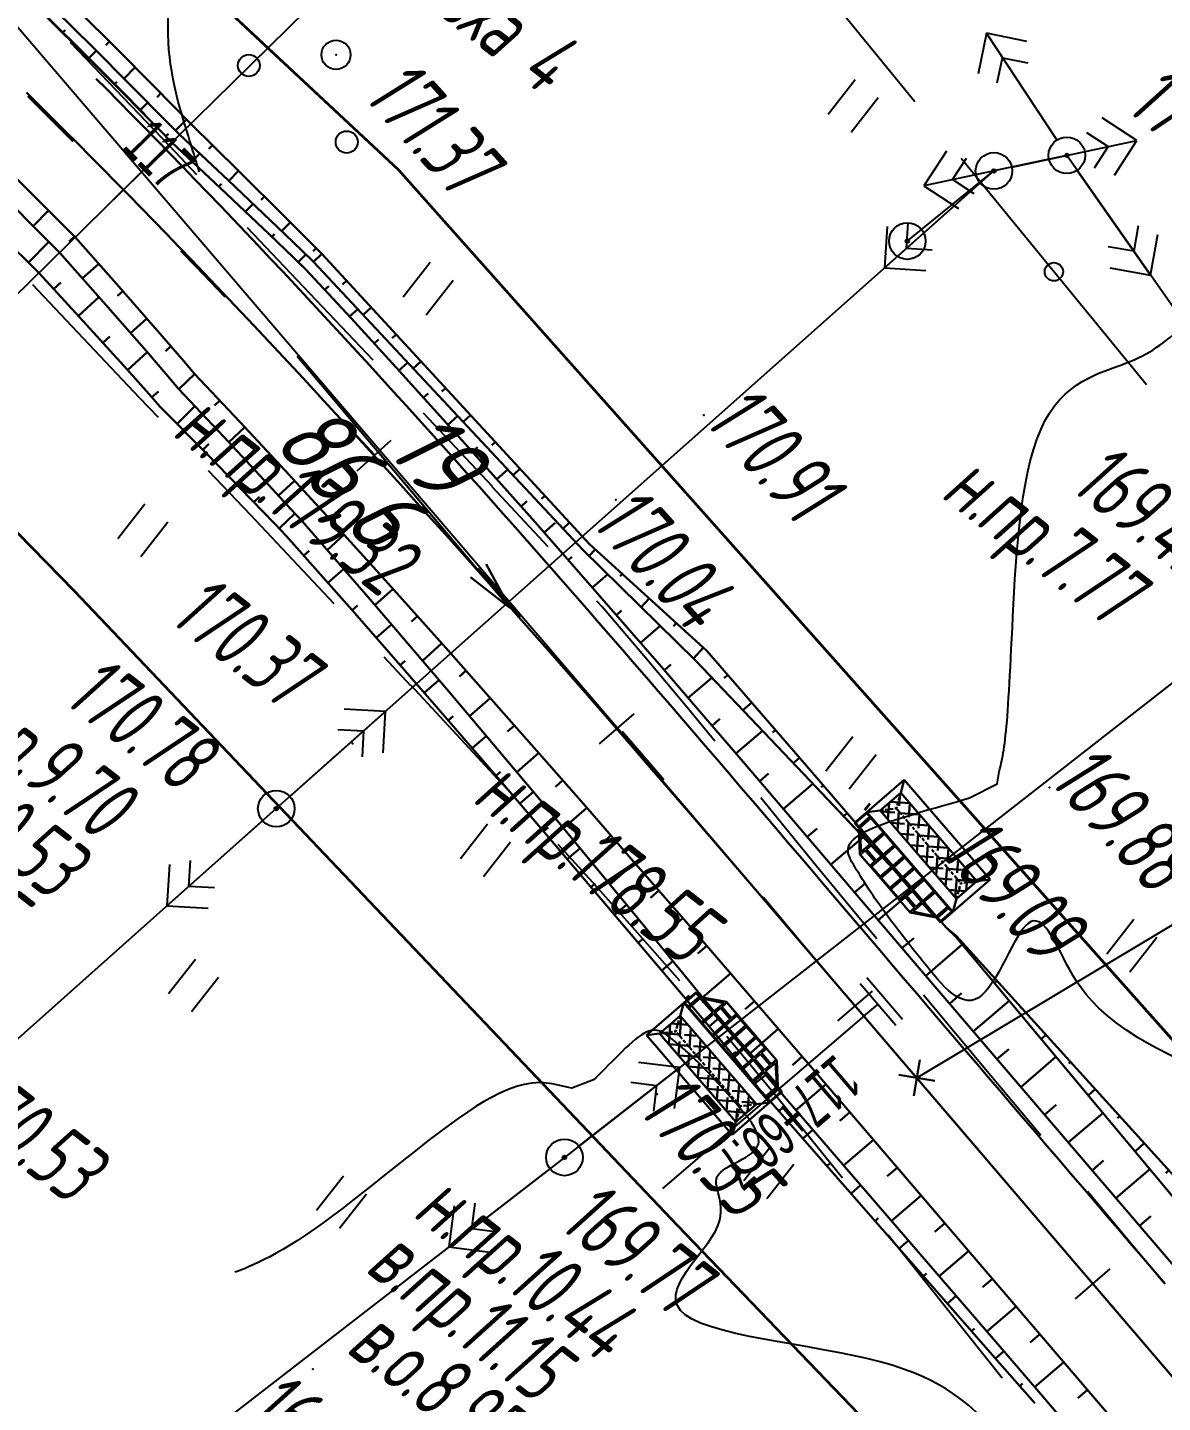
# Model space of a CAD drawing. Header units: millimetres. Extents: x -1799 to 6962, y -1020 to 4121.
# Drawn here: x 6306.6 to 6368.7, y 96.3 to 171.5 of the extents above; entities that cross this region are included whole.
import ezdxf
from ezdxf import colors
from ezdxf.entities.mleader import LeaderData, LeaderLine
from ezdxf.math import Vec2, Vec3

# ---------------------------------------------------------------- set-up
doc = ezdxf.new("R2010")
doc.units = ezdxf.units.MM
for name, pattern in [('ACAD_ISO02W100', [15, 12, -3]), ('CONTI', [0]), ('STROT', [1.7, 0.5, -1.2])]:
    doc.linetypes.add(name, pattern=pattern)
for name, color, linetype, lineweight in [('10', 1, 'Continuous', 35), ('КОПИЯ_ОСЬ_13_ОТКОСЫ', 7, 'Continuous', 30), ('ОСЬ_ВЕРХ_ПОКРЫТИЯ_ГРАНИЦЫ_ПОЛОС', 7, 'Continuous', 30), ('ОСЬ_ВЕРХ_ПОКРЫТИЯ_ОСЬ', 1, 'Continuous', 30), ('Ось_примыкания', 1, 'Continuous', 35), ('Отметки', 5, 'Continuous', 30), ('Трубы мет.', 7, 'ACAD_ISO02W100', 30), ('Уклоны ПЧ', 5, 'Continuous', 30)]:
    doc.layers.add(name, color=color, linetype=linetype, lineweight=lineweight)
for name, color, linetype in [('GOR_BDEFAULT', 212, 'CONTI'), ('NAD_MDEFAULT', 7, 'CONTI'), ('PI_OTDEFAULT', 172, 'CONTI'), ('PI_TTDEFAULT', 5, 'CONTI'), ('SIT_LDEFAULT', 7, 'CONTI'), ('USLZNDEFAULT', 7, 'CONTI'), ('ZAPSKDEFAULT', 7, 'CONTI'), ('КОПИЯ_ОСЬ_ТАНГЕНСЫ', 1, 'Continuous'), ('ОСЬ_ВЕРХ_ПОКРЫТИЯ_ПИКЕТЫ', 1, 'Continuous'), ('ОСЬ_ВЕРХ_ПОКРЫТИЯ_РАЗБИВКА_КРИВ', 1, 'Continuous'), ('ОСЬ_ВЕРХ_ПОКРЫТИЯ_ТАНГЕНСЫ', 1, 'Continuous'), ('разметка', 7, 'Continuous')]:
    doc.layers.add(name, color=color, linetype=linetype)
doc.styles.add('eskd', font='spds.shx', dxfattribs={"width": 1.2, "oblique": 15})
doc.styles.get("Standard").update_dxf_attribs({"font": 'arial.ttf'})
doc.styles.add('ГОСТ', font='', dxfattribs={"oblique": 15, "height": 4})
doc.styles.get('ГОСТ').set_extended_font_data('GOST type A')

# ---------------------------------------------------------------- blocks, each defined once
blk = doc.blocks.new('BL_2011')
at = {"color": 0}
for p, q in [((0, 0), (0, 2.4)), ((1.6, 0), (1.6, 2.4))]:
    blk.add_line(p, q, dxfattribs=at)
blk = doc.blocks.new('BL_26')
at = {"color": 0}
for radius in [1, 0.1]:
    blk.add_circle((0, 0), radius, dxfattribs=at)
blk = doc.blocks.new('BL_172')
at = {"color": 0}
for centre, radius in [((0, 3.4), 0.6), ((0, 0), 0.8), ((-3.4, -3.4), 0.6), ((3.4, -3.4), 0.6)]:
    blk.add_circle(centre, radius, dxfattribs=at)
blk = doc.blocks.new('*U41')
at = {"color": 0}
for points in [[(-6.6, 12.26), (9.54, 28.4)], [(-6.6, 21.22), (0.58, 28.4)], [(9.9, 10.93), (-6.6, 27.43)], [(9.9, 19.9), (1.4, 28.4)], [(-6.6, 3.29), (9.9, 19.79)], [(9.9, 1.97), (-6.6, 18.47)], [(-6.6, -5.68), (9.9, 10.82)], [(9.9, -7), (-6.6, 9.5)], [(-6.6, -14.64), (9.9, 1.86)], [(9.9, -15.96), (-6.6, 0.54)], [(-6.6, -23.61), (9.9, -7.11)], [(9.9, -24.93), (-6.6, -8.43)], [(-6.6, -32.57), (9.9, -16.07)], [(9.9, -33.9), (-6.6, -17.4)], [(-6.6, -41.54), (9.9, -25.04)], [(9.64, -42.6), (-6.6, -26.36)], [(0.67, -42.6), (-6.6, -35.33)], [(1.31, -42.6), (9.9, -34.01)]]:
    blk.add_lwpolyline(points, dxfattribs=at)
blk = doc.blocks.new('Наброска')
at = {"lineweight": 30}
for p, q in [((1.5, 3), (2.006, 2.662)), ((2.006, 2.662), (2.131, 2.579)), ((2.193, 2.538), (2.318, 2.454)), ((3.057, 2.538), (2.932, 2.454)), ((3.244, 2.662), (3.119, 2.579)), ((3.75, 3), (3.244, 2.662)), ((2.381, 2.413), (2.505, 2.33)), ((2.568, 2.288), (2.625, 2.25)), ((2.682, 2.288), (2.625, 2.25)), ((2.625, 2.25), (2.625, 2.1)), ((2.625, 2.025), (2.625, 1.875)), ((2.869, 2.413), (2.745, 2.33)), ((2.625, 1.8), (2.625, 1.65)), ((2.625, 1.575), (2.625, 1.425)), ((2.625, 1.35), (2.625, 1.2)), ((2.625, 1.125), (2.625, 0.975)), ((2.625, 0.9), (2.625, 0.75)), ((2.625, 0.675), (2.625, 0.525)), ((2.625, 0.45), (2.625, 0.3)), ((2.625, 0.225), (2.625, 0.075)), ((2.625, -0.225), (2.625, -0.375)), ((2.625, -0.45), (2.625, -0.6)), ((2.625, -0.675), (2.625, -0.825)), ((2.625, -0.9), (2.625, -1.05)), ((2.625, -1.125), (2.625, -1.275)), ((2.625, -1.35), (2.625, -1.5)), ((2.625, -1.575), (2.625, -1.725)), ((2.625, -1.8), (2.625, -1.95)), ((2.193, -2.538), (2.318, -2.454)), ((2.381, -2.413), (2.505, -2.33)), ((2.568, -2.288), (2.625, -2.25)), ((2.625, -2.025), (2.625, -2.175)), ((2.682, -2.288), (2.625, -2.25)), ((2.869, -2.413), (2.745, -2.33)), ((3.057, -2.538), (2.932, -2.454)), ((1.5, -3), (2.006, -2.662)), ((2.006, -2.662), (2.131, -2.579)), ((3.244, -2.662), (3.119, -2.579)), ((3.75, -3), (3.244, -2.662))]:
    blk.add_line(p, q, dxfattribs=at)
for points in [[(0, 1.762), (0.75, 2.7), (0.75, 3), (1.5, 3), (1.5, -3), (0.75, -3), (0.75, -2.7), (0, -1.762)], [(0.12, 1.8), (0.712, 1.8), (0.712, 2.578)], [(0.788, 2.747), (1.462, 2.747), (1.462, 2.963), (0.788, 2.963)], [(0.788, 2.578), (0.788, 1.8), (1.462, 1.8), (1.462, 2.672), (0.788, 2.672), (0.788, 2.672)], [(1.5, 3), (3.75, 3), (3.75, -3), (1.5, -3)], [(2.006, 2.662), (2.006, -2.662), (3.244, -2.662), (3.244, 2.662)], [(0, 1.725), (0.3, 1.725), (0.3, 1.05), (0, 1.05)], [(0.375, 1.725), (0.712, 1.725), (0.712, 1.05), (0.375, 1.05)], [(0.788, 1.725), (1.462, 1.725), (1.462, 1.05), (0.788, 1.05)], [(0.038, 0.975), (0.712, 0.975), (0.712, 0.375), (0.038, 0.375)], [(0.788, 0.975), (1.462, 0.975), (1.462, 0.375), (0.788, 0.375)], [(0.038, 0.3), (0.712, 0.3), (0.712, -0.3), (0.038, -0.3)], [(0.788, 0.3), (1.462, 0.3), (1.462, -0.3), (0.788, -0.3)], [(0.038, -0.375), (0.712, -0.375), (0.712, -0.975), (0.038, -0.975)], [(0.788, -0.375), (1.462, -0.375), (1.462, -0.975), (0.788, -0.975)], [(0, -1.725), (0.3, -1.725), (0.3, -1.05), (0, -1.05)], [(0.375, -1.725), (0.712, -1.725), (0.712, -1.05), (0.375, -1.05)], [(0.788, -1.725), (1.462, -1.725), (1.462, -1.05), (0.788, -1.05)], [(0.12, -1.8), (0.712, -1.8), (0.712, -2.578)], [(0.788, -2.578), (0.788, -1.8), (1.462, -1.8), (1.462, -2.672), (0.788, -2.672), (0.788, -2.672)], [(0.788, -2.747), (1.462, -2.747), (1.462, -2.963), (0.788, -2.963)]]:
    blk.add_lwpolyline(points, close=True, dxfattribs=at)
at = {"lineweight": 30, "xscale": 0.075, "yscale": 0.075, "zscale": 0.075}
blk.add_blockref('*U41', (2.501, 0.532), dxfattribs=at)
blk = doc.blocks.new('*D54')
at = {"layer": 'КОПИЯ_ОСЬ_13_ОТКОСЫ'}
for points in [[(0, 0), (0.508, -0.487), (12.882, -15.299), (14.751, -17.517), (25.96, -30.432)], [(0, 0), (0.547, -0.453), (13.523, -14.751), (15.447, -16.922), (25.96, -30.432)], [(2.758, -2.889), (2.619, -3.015)], [(4.102, -4.37), (4.056, -4.412)], [(5.446, -5.851), (5.186, -6.087)], [(6.79, -7.332), (6.703, -7.411)], [(8.134, -8.813), (7.753, -9.159)], [(9.478, -10.294), (9.351, -10.41)], [(10.822, -11.775), (10.32, -12.232)], [(12.166, -13.256), (11.999, -13.409)], [(13.51, -14.737), (12.886, -15.304)], [(14.837, -16.234), (14.627, -16.42)], [(16.11, -17.775), (15.433, -18.302)], [(17.339, -19.353), (17.113, -19.529)], [(18.567, -20.932), (18.059, -21.328)], [(19.795, -22.51), (19.626, -22.642)], [(21.024, -24.089), (20.684, -24.353)], [(22.252, -25.667), (22.139, -25.755)], [(23.48, -27.245), (23.31, -27.378)], [(24.709, -28.824), (24.652, -28.868)], [(25.937, -30.402), (25.935, -30.403)]]:
    blk.add_lwpolyline(points, dxfattribs=at)
blk = doc.blocks.new('_None')
blk = doc.blocks.new('Крест')
at = {"layer": 'Отметки'}
for points in [[(0, 1), (0, -1)], [(-1, 0), (1, 0)]]:
    blk.add_lwpolyline(points, dxfattribs=at)
blk = doc.blocks.new('Стрелка')
at = {"layer": 'Уклоны ПЧ', "ltscale": 2}
for points in [[(-0.023, -0.048), (-0.023, 17.972)], [(-0.023, -0.048), (-0.578, 2.622)], [(-0.023, -0.048), (0.532, 2.622)]]:
    blk.add_lwpolyline(points, dxfattribs=at)

msp = doc.modelspace()

# ---------------------------------------------------------------- linework, layer by layer
at = {"ltscale": 7}
msp.add_lwpolyline([(6290.727, 141.847), (6339.014, 189.254)], dxfattribs=at)
at = {"layer": '10'}
for points in [[(6793.346, -384.837), (6770.366, -319.067), (6764.766, -303.037), (6757.116, -284.907), (6740.016, -244.427), (6734.476, -237.297), (6720.356, -219.097), (6715.476, -214.907), (6691.376, -194.227), (6670.756, -176.527), (6602.516, -114.867), (6488.066, -17.697), (6445.506, 26.023), (6390.826, 91.903), (6326.936, 163.713), (6272.926, 214.103), (6270.108, 207.678), (6247.996, 222.403), (6234.426, 228.783), (6235.356, 230.303), (6147.926, 271.033)], [(6198.346, 229.813), (6243.156, 208.233), (6255.126, 195.993), (6255.126, 195.993), (6309.196, 140.673), (6342.206, 105.963), (6373.716, 73.183), (6408.056, 37.263), (6403.836, 29.493), (6423.246, 6.013), (6467.576, -39.547), (6556.806, -116.037), (6563.356, -108.237), (6618.866, -157.587), (6676.036, -208.417), (6688.216, -220.557), (6691.476, -224.457), (6687.186, -229.447), (6727.116, -269.917), (6727.116, -269.917), (6741.716, -309.707), (6748.596, -301.147), (6752.276, -311.327), (6772.898, -369.573)], [(6272.926, 214.103), (6326.936, 163.713), (6390.826, 91.903), (6445.506, 26.023), (6488.066, -17.697), (6602.516, -114.867), (6670.756, -176.527), (6691.376, -194.227), (6715.476, -214.907), (6720.356, -219.097), (6734.476, -237.297), (6740.016, -244.427), (6757.116, -284.907), (6764.766, -303.037), (6770.366, -319.067), (6793.346, -384.837), (6802.166, -388.777), (6818.266, -433.077), (6818.266, -433.077), (6854.476, -549.107), (6853.296, -551.027), (6857.046, -557.057), (6862.996, -576.497), (6882.058, -646.693)]]:
    msp.add_lwpolyline(points, dxfattribs=at)
at = {"layer": 'GOR_BDEFAULT', "color": 212, "flags": 128}
for points, elevation in [([(6316.042, 163.579), (6316.022, 163.669), (6315.992, 163.759), (6315.962, 163.869), (6315.922, 163.989), (6315.882, 164.119), (6315.842, 164.259), (6315.792, 164.409), (6315.752, 164.569), (6315.692, 164.739), (6315.642, 164.929), (6315.582, 165.129), (6315.512, 165.329), (6315.452, 165.549), (6315.382, 165.779), (6315.302, 166.029), (6315.222, 166.279), (6315.142, 166.549), (6315.062, 166.829), (6314.982, 167.119), (6314.892, 167.419), (6314.812, 167.729), (6314.732, 168.059), (6314.662, 168.399), (6314.592, 168.749), (6314.532, 169.109), (6314.472, 169.489), (6314.422, 169.879), (6314.382, 170.279), (6314.362, 170.699), (6314.342, 171.129), (6314.342, 171.569), (6314.342, 172.019), (6314.362, 172.489), (6314.402, 172.979), (6314.442, 173.479), (6314.502, 173.989), (6314.562, 174.529), (6314.642, 175.079), (6314.722, 175.649), (6314.812, 176.229), (6314.922, 176.839), (6315.032, 177.459), (6315.152, 178.109), (6315.282, 178.769), (6315.412, 179.459)], 172), ([(6369.912, 114.909), (6368.982, 115.359), (6368.152, 115.799), (6367.412, 116.229), (6366.772, 116.649), (6366.192, 117.059), (6365.702, 117.459), (6365.262, 117.849), (6364.892, 118.229), (6364.572, 118.589), (6364.292, 118.949), (6364.052, 119.289), (6363.852, 119.619), (6363.672, 119.949), (6363.502, 120.259), (6363.352, 120.559), (6363.202, 120.849), (6363.052, 121.129), (6362.912, 121.389), (6362.772, 121.629), (6362.642, 121.859), (6362.502, 122.059), (6362.372, 122.229), (6362.232, 122.379), (6362.102, 122.489), (6361.972, 122.569), (6361.832, 122.609), (6361.692, 122.619), (6361.552, 122.579), (6361.412, 122.499), (6361.272, 122.369), (6361.122, 122.199), (6360.962, 121.979), (6360.812, 121.729), (6360.652, 121.449), (6360.492, 121.139), (6360.322, 120.829), (6360.152, 120.499), (6359.972, 120.169), (6359.802, 119.849), (6359.622, 119.539), (6359.432, 119.249), (6359.252, 118.979), (6359.062, 118.749), (6358.862, 118.559), (6358.672, 118.409), (6358.472, 118.309), (6358.272, 118.269), (6358.072, 118.269), (6357.862, 118.309), (6357.652, 118.389), (6357.452, 118.499), (6357.242, 118.639), (6357.042, 118.809), (6356.832, 118.999), (6356.632, 119.209), (6356.432, 119.429), (6356.232, 119.659), (6356.032, 119.899), (6355.842, 120.139), (6355.652, 120.379), (6355.472, 120.609), (6355.292, 120.839), (6355.112, 121.059), (6354.942, 121.279), (6354.782, 121.489), (6354.612, 121.699), (6354.462, 121.899), (6354.302, 122.099), (6354.162, 122.289), (6354.012, 122.479), (6353.872, 122.659), (6353.742, 122.839), (6353.602, 123.019), (6353.482, 123.189), (6353.362, 123.359), (6353.242, 123.529), (6353.122, 123.689), (6353.012, 123.849), (6352.912, 124.009), (6352.802, 124.159), (6352.702, 124.309), (6352.612, 124.459), (6352.512, 124.609), (6352.422, 124.749), (6352.332, 124.889), (6352.242, 125.029), (6352.162, 125.169), (6352.082, 125.299), (6351.992, 125.429), (6351.912, 125.569), (6351.832, 125.699), (6351.762, 125.819), (6351.692, 125.949), (6351.632, 126.079), (6351.582, 126.209), (6351.552, 126.329), (6351.542, 126.459), (6351.552, 126.579), (6351.582, 126.709), (6351.642, 126.839), (6351.732, 126.959), (6351.852, 127.089), (6352.012, 127.219), (6352.202, 127.349), (6352.442, 127.489), (6352.722, 127.619), (6353.042, 127.759), (6353.392, 127.889), (6353.772, 128.029), (6354.172, 128.169), (6354.592, 128.299), (6355.022, 128.429), (6355.462, 128.559), (6355.892, 128.689), (6356.322, 128.809), (6356.742, 128.929), (6357.142, 129.049), (6357.522, 129.149), (6357.872, 129.259), (6358.182, 129.349), (6359.702, 130.119), (6359.812, 130.769), (6359.832, 130.849), (6359.852, 130.939), (6359.882, 131.039), (6359.902, 131.139), (6359.922, 131.249), (6359.952, 131.369), (6359.972, 131.509), (6360.002, 131.649), (6360.032, 131.809), (6360.062, 131.979), (6360.082, 132.159), (6360.112, 132.349), (6360.142, 132.559), (6360.162, 132.779), (6360.192, 133.019), (6360.212, 133.279), (6360.242, 133.549), (6360.262, 133.839), (6360.282, 134.149), (6360.302, 134.479), (6360.322, 134.839), (6360.352, 135.219), (6360.372, 135.619), (6360.392, 136.049), (6360.422, 136.509), (6360.442, 136.999), (6360.472, 137.509), (6360.502, 138.059), (6360.532, 138.649), (6360.562, 139.269), (6360.592, 139.919), (6360.632, 140.599), (6360.672, 141.309), (6360.722, 142.029), (6360.782, 142.769), (6360.852, 143.509), (6360.922, 144.249), (6361.012, 144.989), (6361.112, 145.719), (6361.232, 146.429), (6361.362, 147.109), (6361.512, 147.769), (6361.682, 148.389), (6361.872, 148.959), (6362.082, 149.489), (6362.312, 149.969), (6362.562, 150.399), (6362.832, 150.789), (6363.112, 151.129), (6363.412, 151.429), (6363.722, 151.689), (6364.032, 151.919), (6364.352, 152.129), (6364.662, 152.299), (6364.982, 152.459), (6365.302, 152.599), (6365.602, 152.719), (6365.902, 152.829), (6366.192, 152.929), (6366.462, 153.029), (6366.722, 153.129), (6366.962, 153.219), (6367.192, 153.319), (6367.412, 153.419), (6367.622, 153.519), (6367.822, 153.619), (6368.012, 153.739), (6368.212, 153.849), (6368.402, 153.979), (6368.592, 154.109), (6368.782, 154.249), (6368.982, 154.399), (6369.182, 154.559), (6369.392, 154.739), (6369.612, 154.919), (6369.852, 155.129), (6370.092, 155.339), (6370.342, 155.559), (6370.592, 155.789), (6370.852, 156.029), (6371.112, 156.259), (6371.362, 156.499), (6371.622, 156.739), (6371.862, 156.969), (6372.102, 157.199), (6372.332, 157.419), (6372.552, 157.619), (6372.752, 157.819), (6372.942, 157.989), (6373.112, 158.149)], 170), ([(6378.582, 66.359), (6378.372, 67.119), (6378.202, 67.789), (6378.052, 68.389), (6377.922, 68.909), (6377.822, 69.359), (6377.732, 69.759), (6377.652, 70.099), (6377.592, 70.399), (6377.542, 70.659), (6377.492, 70.889), (6377.452, 71.089), (6377.412, 71.269), (6377.372, 71.449), (6377.332, 71.609), (6377.282, 71.779), (6377.222, 71.959), (6377.152, 72.139), (6377.072, 72.339), (6376.992, 72.539), (6376.902, 72.739), (6376.812, 72.949), (6376.712, 73.169), (6376.602, 73.389), (6376.492, 73.609), (6376.382, 73.839), (6376.272, 74.059), (6376.162, 74.289), (6376.042, 74.519), (6375.922, 74.749), (6375.812, 74.969), (6375.692, 75.199), (6375.582, 75.419), (6375.472, 75.639), (6375.352, 75.849), (6375.242, 76.069), (6375.142, 76.279), (6375.032, 76.489), (6374.922, 76.689), (6374.822, 76.889), (6374.722, 77.089), (6374.622, 77.279), (6374.532, 77.459), (6374.432, 77.639), (6374.342, 77.819), (6374.262, 77.989), (6374.172, 78.159), (6374.092, 78.319), (6374.012, 78.469), (6373.932, 78.619), (6373.862, 78.759), (6373.792, 78.899), (6373.722, 79.029), (6373.652, 79.159), (6373.582, 79.279), (6373.522, 79.399), (6373.462, 79.509), (6373.402, 79.609), (6373.342, 79.719), (6373.282, 79.809), (6373.232, 79.909), (6373.172, 79.999), (6373.122, 80.079), (6373.072, 80.159), (6373.022, 80.239), (6372.972, 80.309), (6372.922, 80.379), (6372.872, 80.449), (6372.822, 80.509), (6372.782, 80.569), (6372.732, 80.629), (6372.682, 80.689), (6372.642, 80.749), (6372.592, 80.809), (6372.552, 80.859), (6372.502, 80.919), (6372.452, 80.969), (6372.412, 81.029), (6372.362, 81.079), (6372.322, 81.139), (6372.272, 81.189), (6372.222, 81.249), (6372.172, 81.299), (6372.132, 81.359), (6372.082, 81.409), (6372.032, 81.469), (6371.992, 81.519), (6371.942, 81.569), (6371.892, 81.629), (6371.842, 81.679), (6371.792, 81.739), (6371.752, 81.789), (6371.702, 81.849), (6371.652, 81.899), (6371.602, 81.949), (6371.552, 82.009), (6371.502, 82.059), (6371.452, 82.119), (6371.402, 82.169), (6371.352, 82.219), (6371.312, 82.279), (6371.262, 82.329), (6371.212, 82.379), (6371.162, 82.439), (6371.112, 82.489), (6371.062, 82.549), (6371.012, 82.599), (6370.962, 82.649), (6370.912, 82.709), (6370.862, 82.759), (6370.812, 82.809), (6370.762, 82.869), (6370.712, 82.919), (6370.662, 82.979), (6370.612, 83.029), (6370.562, 83.079), (6370.512, 83.139), (6370.462, 83.189), (6370.412, 83.249), (6370.362, 83.299), (6370.312, 83.359), (6370.262, 83.409), (6370.212, 83.459), (6370.162, 83.519), (6370.102, 83.569), (6370.052, 83.629), (6370.002, 83.679), (6369.952, 83.739), (6369.902, 83.789), (6369.852, 83.849), (6369.802, 83.899), (6369.752, 83.959), (6369.702, 84.009), (6369.652, 84.069), (6369.602, 84.129), (6369.552, 84.179), (6369.502, 84.239), (6369.452, 84.289), (6369.402, 84.349), (6369.352, 84.409), (6369.302, 84.469), (6369.252, 84.519), (6369.202, 84.579), (6369.152, 84.639), (6369.102, 84.689), (6369.052, 84.749), (6369.012, 84.809), (6368.962, 84.869), (6368.912, 84.929), (6368.862, 84.989), (6368.812, 85.039), (6368.762, 85.099), (6368.712, 85.159), (6368.672, 85.219), (6368.622, 85.279), (6368.572, 85.339), (6368.522, 85.409), (6368.462, 85.469), (6368.412, 85.539), (6368.352, 85.609), (6368.292, 85.679), (6368.232, 85.749), (6368.172, 85.829), (6368.102, 85.899), (6368.032, 85.989), (6367.952, 86.069), (6367.872, 86.159), (6367.792, 86.249), (6367.712, 86.349), (6367.612, 86.449), (6367.522, 86.559), (6367.422, 86.669), (6367.322, 86.779), (6367.212, 86.899), (6367.092, 87.029), (6366.982, 87.159), (6366.852, 87.289), (6366.722, 87.429), (6366.592, 87.579), (6366.452, 87.729), (6366.312, 87.889), (6366.162, 88.049), (6366.002, 88.219), (6365.842, 88.399), (6365.682, 88.579), (6365.512, 88.769), (6365.342, 88.959), (6365.162, 89.159), (6364.972, 89.359), (6364.792, 89.569), (6364.602, 89.779), (6364.402, 89.989), (6364.202, 90.209), (6364.002, 90.439), (6363.792, 90.659), (6363.592, 90.889), (6363.382, 91.129), (6363.162, 91.359), (6362.952, 91.599), (6362.732, 91.839), (6362.522, 92.069), (6362.312, 92.299), (6362.102, 92.529), (6361.902, 92.749), (6361.702, 92.959), (6361.502, 93.159), (6361.322, 93.359), (6361.142, 93.539), (6360.972, 93.709), (6360.812, 93.869), (6360.672, 94.009), (6358.902, 95.419), (6358.742, 95.569), (6358.552, 95.749), (6358.352, 95.929), (6358.122, 96.129), (6357.872, 96.329), (6357.582, 96.549), (6357.272, 96.769), (6356.922, 96.999), (6356.542, 97.219), (6356.112, 97.449), (6355.652, 97.669), (6355.132, 97.889), (6354.572, 98.099), (6353.962, 98.309), (6353.292, 98.499), (6352.572, 98.679), (6351.802, 98.849), (6351.002, 99.009), (6350.172, 99.159), (6349.332, 99.309), (6348.492, 99.459), (6347.662, 99.609), (6346.842, 99.759), (6346.062, 99.909), (6345.322, 100.069), (6344.632, 100.239), (6344.012, 100.429), (6343.462, 100.619), (6343.002, 100.829), (6342.632, 101.059), (6342.372, 101.309), (6342.202, 101.579), (6342.122, 101.859), (6342.122, 102.159), (6342.192, 102.469), (6342.312, 102.779), (6342.482, 103.099), (6342.692, 103.429), (6342.922, 103.759), (6343.172, 104.089), (6343.422, 104.419), (6343.672, 104.739), (6343.902, 105.049), (6344.112, 105.359), (6344.282, 105.649), (6344.412, 105.939), (6344.502, 106.199), (6344.552, 106.459), (6344.582, 106.699), (6344.582, 106.929), (6344.562, 107.149), (6344.522, 107.359), (6344.482, 107.549), (6344.442, 107.739), (6344.392, 107.909), (6344.362, 108.069), (6344.332, 108.229), (6344.322, 108.379), (6344.342, 108.509), (6344.382, 108.639), (6344.462, 108.759), (6344.572, 108.879), (6344.702, 108.979), (6344.852, 109.089), (6345.012, 109.189), (6345.192, 109.289), (6345.382, 109.379), (6345.562, 109.479), (6345.752, 109.579), (6345.932, 109.679), (6346.102, 109.779), (6346.252, 109.889), (6346.382, 110.009), (6346.492, 110.129), (6346.572, 110.259), (6346.632, 110.399), (6346.652, 110.539), (6346.642, 110.699), (6346.602, 110.859), (6346.552, 111.019), (6346.472, 111.199), (6346.382, 111.369), (6346.272, 111.549), (6346.142, 111.729), (6346.012, 111.909), (6345.862, 112.089), (6345.712, 112.269), (6345.562, 112.449), (6345.412, 112.629), (6345.252, 112.809), (6345.102, 112.979), (6344.962, 113.139), (6344.812, 113.299), (6344.672, 113.459), (6344.542, 113.609), (6344.402, 113.759), (6344.272, 113.909), (6344.142, 114.049), (6344.022, 114.179), (6343.902, 114.309), (6343.782, 114.439), (6343.662, 114.569), (6343.542, 114.689), (6343.432, 114.799), (6343.312, 114.909), (6343.202, 115.019), (6343.092, 115.129), (6342.992, 115.229), (6342.882, 115.319), (6342.782, 115.419), (6342.672, 115.509), (6342.572, 115.599), (6342.472, 115.679), (6342.382, 115.759), (6342.282, 115.839), (6342.192, 115.919), (6342.092, 115.999), (6342.002, 116.069), (6341.912, 116.149), (6341.822, 116.219), (6341.732, 116.289), (6341.652, 116.349), (6341.562, 116.419), (6341.472, 116.479), (6341.382, 116.529), (6341.292, 116.569), (6341.192, 116.599), (6341.092, 116.629), (6340.992, 116.639), (6340.882, 116.639), (6340.762, 116.619), (6340.642, 116.579), (6340.502, 116.529), (6340.372, 116.459), (6340.222, 116.369), (6340.062, 116.259), (6339.892, 116.129), (6339.722, 115.979), (6339.542, 115.819), (6339.352, 115.649), (6339.172, 115.469), (6338.982, 115.279), (6338.792, 115.089), (6338.612, 114.909), (6338.422, 114.719), (6338.252, 114.539), (6338.072, 114.369), (6337.912, 114.199), (6337.752, 114.049), (6337.612, 113.919), (6336.432, 113.469), (6335.342, 113.709), (6335.202, 113.729), (6335.042, 113.749), (6334.872, 113.759), (6334.692, 113.769), (6334.482, 113.759), (6334.262, 113.739), (6334.022, 113.709), (6333.752, 113.649), (6333.462, 113.579), (6333.152, 113.469), (6332.822, 113.339), (6332.452, 113.179), (6332.062, 112.979), (6331.642, 112.749), (6331.192, 112.479), (6330.712, 112.159), (6330.202, 111.809), (6329.672, 111.419), (6329.112, 111.009), (6328.542, 110.579), (6327.962, 110.119), (6327.372, 109.659), (6326.782, 109.179), (6326.182, 108.709), (6325.592, 108.239), (6325.002, 107.769), (6324.432, 107.319), (6323.872, 106.889), (6323.332, 106.479), (6322.812, 106.099), (6322.322, 105.749), (6321.852, 105.429), (6321.412, 105.139), (6321.002, 104.879), (6320.612, 104.649), (6320.252, 104.439), (6319.902, 104.249), (6319.592, 104.089), (6319.292, 103.949), (6319.022, 103.819), (6318.772, 103.709), (6318.552, 103.609), (6318.342, 103.529), (6318.162, 103.459), (6317.992, 103.399)], 170)]:
    msp.add_lwpolyline(points, dxfattribs=dict(at, elevation=elevation))
at = {"layer": 'PI_TTDEFAULT', "color": 5}
for p in [(6323.522, 169.999, 171.368), (6363.512, 164.499, 170.424), (6359.522, 163.649, 170.345), (6343.652, 150.289, 170.914), (6338.842, 145.649, 170.041), (6324.432, 132.319, 170.37), (6362.562, 129.909, 169.876), (6320.252, 128.759, 170.781), (6356.442, 125.599, 169.088), (6341.092, 113.139, 169.513), (6336.022, 109.679, 169.769), (6322.262, 98.089, 169.783)]:
    msp.add_point(p, dxfattribs=at)
at = {"layer": 'SIT_LDEFAULT', "color": 7}
for p, q in [((6355.202, 167.429), (6345.072, 179.819)), ((6359.112, 171.179), (6358.652, 168.959)), ((6362.962, 165.339), (6359.112, 171.179)), ((6361.322, 170.719), (6359.112, 171.179)), ((6314.412, 165.019), (6309.002, 170.679)), ((6359.702, 168.459), (6359.992, 169.839)), ((6359.992, 169.839), (6361.372, 169.559)), ((6367.342, 165.319), (6365.452, 166.549)), ((6364.592, 165.749), (6365.782, 164.979)), ((6315.912, 163.439), (6314.412, 165.019)), ((6360.502, 163.859), (6367.342, 165.319)), ((6365.782, 164.979), (6365.012, 163.799)), ((6366.112, 163.419), (6367.342, 165.319)), ((6356.922, 164.729), (6355.692, 162.829)), ((6362.532, 164.289), (6355.692, 162.829)), ((6357.252, 163.169), (6358.022, 164.349)), ((6367.862, 151.939), (6357.732, 164.329)), ((6363.512, 164.499), (6359.522, 163.649)), ((6402.922, 108.139), (6363.512, 164.499)), ((6359.522, 163.649), (6320.252, 128.759)), ((6354.782, 159.809), (6359.522, 163.649)), ((6364.082, 163.679), (6368.092, 157.939)), ((6358.772, 162.989), (6353.542, 158.339)), ((6355.692, 162.829), (6357.582, 161.599)), ((6358.442, 162.399), (6357.252, 163.169)), ((6320.712, 158.399), (6318.672, 160.539)), ((6353.672, 160.599), (6353.542, 158.339)), ((6354.742, 159.399), (6354.822, 160.809)), ((6367.422, 160.649), (6367.182, 159.259)), ((6367.182, 159.259), (6365.782, 159.499)), ((6368.092, 157.939), (6368.492, 160.169)), ((6356.152, 159.319), (6354.742, 159.399)), ((6325.562, 153.289), (6320.712, 158.399)), ((6353.542, 158.339), (6355.802, 158.199)), ((6365.872, 158.339), (6368.092, 157.939)), ((6306.912, 157.439), (6312.752, 151.259)), ((6312.752, 151.259), (6313.792, 150.169)), ((6332.082, 146.379), (6328.302, 150.389)), ((6316.532, 147.259), (6318.842, 144.829)), ((6335.132, 143.079), (6332.072, 146.369)), ((6318.842, 144.829), (6323.402, 139.989)), ((6376.512, 141.289), (6336.022, 109.679)), ((6338.082, 139.799), (6337.802, 140.109)), ((6340.472, 136.999), (6338.082, 139.799)), ((6326.132, 137.069), (6327.602, 135.499)), ((6342.822, 134.179), (6340.472, 136.999)), ((6327.612, 135.509), (6330.112, 132.819)), ((6321.002, 129.419), (6326.232, 134.069)), ((6326.232, 134.069), (6323.972, 134.209)), ((6326.102, 131.809), (6326.232, 134.069)), ((6344.242, 132.459), (6342.832, 134.179)), ((6323.622, 133.089), (6325.032, 133.009)), ((6325.032, 133.009), (6324.952, 131.599)), ((6330.112, 132.819), (6332.602, 130.139)), ((6332.602, 130.139), (6332.952, 129.759)), ((6320.252, 128.759), (6273.412, 87.119)), ((6347.472, 128.479), (6346.762, 129.359)), ((6319.502, 128.099), (6314.272, 123.439)), ((6349.792, 125.629), (6347.472, 128.479)), ((6335.662, 126.819), (6337.562, 124.729)), ((6314.402, 125.699), (6314.272, 123.439)), ((6315.472, 124.509), (6315.552, 125.919)), ((6352.132, 122.799), (6349.792, 125.629)), ((6316.882, 124.419), (6315.472, 124.509)), ((6337.562, 124.729), (6340.002, 121.989)), ((6314.272, 123.439), (6316.532, 123.309)), ((6353.112, 121.629), (6352.132, 122.799)), ((6340.002, 121.989), (6342.322, 119.349)), ((6359.362, 114.139), (6355.672, 118.549)), ((6344.912, 116.309), (6347.762, 112.849)), ((6336.812, 110.299), (6342.332, 114.599)), ((6342.332, 114.599), (6340.082, 114.879)), ((6342.052, 112.359), (6342.332, 114.599)), ((6339.662, 113.789), (6341.062, 113.619)), ((6341.062, 113.619), (6340.892, 112.209)), ((6362.082, 110.869), (6359.352, 114.139)), ((6347.762, 112.849), (6351.232, 108.559)), ((6336.022, 109.679), (6292.642, 76.139)), ((6335.232, 109.069), (6329.692, 104.789)), ((6368.792, 102.829), (6364.642, 107.809)), ((6329.982, 107.029), (6329.692, 104.789)), ((6330.962, 105.769), (6331.142, 107.169)), ((6332.362, 105.589), (6330.962, 105.769)), ((6353.732, 105.439), (6355.962, 102.659)), ((6329.692, 104.789), (6331.942, 104.499)), ((6355.962, 102.659), (6359.972, 97.629))]:
    msp.add_line(p, q, dxfattribs=at)
msp.add_circle((6362.802, 158.129), 0.5, dxfattribs=at)
at = {"layer": 'КОПИЯ_ОСЬ_13_ОТКОСЫ'}
for p, q in [((6322.741, 159.109), (6322.288, 158.682)), ((6322.901, 157.142), (6323.122, 157.348)), ((6324.097, 157.639), (6323.874, 157.433)), ((6324.262, 155.677), (6324.71, 156.093)), ((6325.453, 156.169), (6325.016, 155.766)), ((6325.615, 154.204), (6325.847, 154.417)), ((6326.809, 154.698), (6326.596, 154.502)), ((6326.967, 152.729), (6327.449, 153.165)), ((6328.165, 153.228), (6327.749, 152.845)), ((6328.308, 151.246), (6328.562, 151.475)), ((6329.52, 151.758), (6329.318, 151.571)), ((6329.65, 149.763), (6330.182, 150.244)), ((6330.876, 150.287), (6330.481, 149.923)), ((6330.988, 148.277), (6331.27, 148.528)), ((6332.232, 148.817), (6332.04, 148.64)), ((6332.318, 146.783), (6332.919, 147.318)), ((6333.588, 147.347), (6333.214, 147.002)), ((6333.647, 145.289), (6333.966, 145.573)), ((6334.944, 145.876), (6334.762, 145.709)), ((6336.299, 144.406), (6335.947, 144.081))]:
    msp.add_line(p, q, dxfattribs=at)
for points in [[(6308.16, 172.449), (6310.218, 170.42), (6314.285, 166.323), (6314.957, 165.636), (6317.64, 163.124), (6320.303, 160.593), (6321.627, 159.32), (6322.288, 158.682), (6322.288, 158.682), (6322.288, 158.682), (6322.288, 158.682), (6322.288, 158.682), (6322.288, 158.682), (6337.034, 142.918), (6343.19, 136.86), (6345.831, 134.099), (6349.12, 130.644), (6353.708, 125.8), (6355.017, 124.416), (6356.925, 122.231), (6357.433, 121.744), (6369.808, 106.931)], [(6308.16, 172.449), (6310.218, 170.42), (6314.285, 166.323), (6314.957, 165.636), (6317.64, 163.124), (6320.303, 160.593), (6321.628, 159.32), (6322.288, 158.682), (6322.288, 158.682), (6322.288, 158.682)], [(6309.452, 172.392), (6311.505, 170.353), (6313.544, 168.3), (6315.568, 166.235), (6318.194, 163.661), (6320.8, 161.066), (6322.096, 159.763), (6322.741, 159.109), (6322.741, 159.109), (6322.741, 159.109)], [(6297.059, 171.848), (6299.125, 169.918), (6301.176, 167.972), (6303.214, 166.008), (6305.237, 164.03), (6309.246, 160.028), (6311.641, 157.326), (6314.014, 154.605), (6315.194, 153.238), (6315.782, 152.553), (6318.257, 149.925), (6320.716, 147.282), (6323.235, 144.542), (6325.738, 141.788), (6329.537, 137.558), (6335.191, 131.161), (6337.063, 129.02), (6339.553, 126.162), (6342.659, 122.58), (6349.35, 114.825), (6446.179, 1.698)], [(6307.742, 172.019), (6309.796, 169.993), (6313.858, 165.902), (6314.529, 165.215), (6317.208, 162.707), (6319.869, 160.179), (6321.191, 158.908), (6321.521, 158.589)], [(6308.565, 171.211), (6308.705, 171.354)], [(6309.985, 169.803), (6310.411, 170.226)], [(6311.126, 170.732), (6310.923, 170.528)], [(6312.539, 169.316), (6311.922, 168.704)], [(6311.394, 168.384), (6311.536, 168.525)], [(6313.944, 167.893), (6313.737, 167.69)], [(6312.803, 166.964), (6313.229, 167.387)], [(6315.343, 166.464), (6314.732, 165.866)], [(6314.209, 165.542), (6314.352, 165.682)], [(6316.769, 165.062), (6316.57, 164.859)], [(6315.658, 164.164), (6316.067, 164.601)], [(6318.195, 163.66), (6317.654, 163.111)], [(6304.392, 163.178), (6308.39, 159.187), (6310.778, 156.492), (6313.145, 153.778), (6314.322, 152.414), (6314.909, 151.73), (6317.379, 149.108), (6319.832, 146.47), (6321.054, 145.145), (6321.664, 144.481), (6325.385, 140.2), (6329.692, 135.166), (6334.578, 129.369), (6336.991, 126.452), (6340, 122.795), (6344.206, 117.659), (6345.408, 116.188), (6347.233, 113.935), (6347.693, 113.408), (6360.306, 98.799), (6362.193, 96.597), (6373.279, 83.578)], [(6304.392, 163.178), (6308.389, 159.187), (6310.778, 156.492), (6313.145, 153.778), (6314.322, 152.414), (6314.909, 151.73), (6317.379, 149.108), (6319.832, 146.471), (6321.054, 145.145), (6321.664, 144.481), (6325.385, 140.2), (6329.692, 135.166), (6334.578, 129.369), (6336.991, 126.452), (6340.001, 122.795), (6344.207, 117.659), (6345.408, 116.188), (6347.233, 113.935), (6347.693, 113.408), (6360.306, 98.799), (6362.193, 96.597), (6373.279, 83.578)], [(6317.116, 162.795), (6317.253, 162.94)], [(6318.568, 161.42), (6318.981, 161.854)], [(6319.615, 162.251), (6319.434, 162.069)], [(6307.793, 161.478), (6306.945, 160.629)], [(6321.029, 160.836), (6320.547, 160.358)], [(6305.26, 160.059), (6307.258, 158.077), (6309.686, 155.436), (6312.093, 152.776), (6313.29, 151.439), (6313.887, 150.768), (6316.412, 148.209), (6318.921, 145.634), (6320.171, 144.339), (6320.795, 143.69), (6324.551, 139.453), (6328.9, 134.467), (6330.755, 132.319), (6332.605, 130.164), (6336.295, 125.85), (6339.363, 122.247), (6343.653, 117.184), (6344.878, 115.734), (6346.662, 113.447), (6347.126, 112.922), (6359.847, 98.406), (6361.763, 96.229)], [(6306.692, 158.638), (6307.81, 159.766)], [(6309.208, 160.065), (6308.926, 159.782)], [(6320.015, 160.039), (6320.153, 160.183)], [(6321.456, 158.652), (6321.873, 159.083)], [(6322.438, 159.417), (6322.277, 159.258)], [(6322.741, 159.109), (6337.385, 143.229)], [(6310.539, 158.573), (6309.643, 157.779)], [(6321.521, 158.589), (6321.851, 158.271), (6324.345, 155.588), (6326.822, 152.89), (6330.591, 148.722), (6334.411, 144.431), (6334.912, 143.858)], [(6322.288, 158.682), (6337.034, 142.918), (6337.034, 142.918), (6343.19, 136.86), (6345.831, 134.099), (6349.12, 130.644), (6355.016, 124.416)], [(6308.074, 157.194), (6308.464, 157.552)], [(6309.427, 155.72), (6310.552, 156.748)], [(6311.863, 157.073), (6311.562, 156.81)], [(6313.179, 155.568), (6312.275, 154.78)], [(6310.772, 154.241), (6311.149, 154.582)], [(6312.112, 152.755), (6313.193, 153.723)], [(6314.489, 154.056), (6314.186, 153.795)], [(6315.794, 152.541), (6314.923, 151.715)], [(6313.445, 151.265), (6313.807, 151.586)], [(6314.827, 149.82), (6315.803, 150.784)], [(6317.167, 151.087), (6316.876, 150.813)], [(6318.536, 149.628), (6317.659, 148.809)], [(6316.23, 148.395), (6316.557, 148.715)], [(6317.629, 146.965), (6318.546, 147.858)], [(6319.899, 148.164), (6319.606, 147.893)], [(6321.257, 146.696), (6320.374, 145.883)], [(6319.022, 145.529), (6319.329, 145.826)], [(6322.61, 145.224), (6322.315, 144.954)], [(6320.41, 144.09), (6321.267, 144.913)], [(6323.96, 143.748), (6323.034, 142.904)], [(6334.912, 143.858), (6339.454, 138.676), (6341.332, 136.51), (6343.202, 134.344), (6345.685, 131.455), (6348.778, 127.838), (6355.427, 120.027), (6418.11, 46.789)], [(6334.913, 143.858), (6335.518, 144.389)], [(6337.699, 142.943), (6337.373, 142.584)], [(6337.385, 143.229), (6343.809, 137.398), (6346.313, 134.517), (6348.808, 131.632), (6352.537, 127.303), (6355.016, 124.416)], [(6321.753, 142.609), (6322.05, 142.871)], [(6325.305, 142.267), (6324.995, 141.987)], [(6336.23, 142.354), (6336.432, 142.531)], [(6323.08, 141.112), (6323.934, 141.869)], [(6337.549, 140.85), (6338.388, 141.586)], [(6339.18, 141.599), (6339.072, 141.479)], [(6326.643, 140.781), (6325.65, 139.89)], [(6340.661, 140.255), (6340.227, 139.776)], [(6324.407, 139.615), (6324.691, 139.868)], [(6327.979, 139.292), (6327.648, 138.996)], [(6338.867, 139.346), (6339.146, 139.591)], [(6325.723, 138.109), (6326.554, 138.834)], [(6340.181, 137.838), (6341.252, 138.767)], [(6342.142, 138.911), (6341.997, 138.751)], [(6329.315, 137.804), (6328.251, 136.85)], [(6343.623, 137.566), (6343.08, 136.968)], [(6327.038, 136.602), (6327.315, 136.844)], [(6330.642, 136.308), (6330.285, 135.992)], [(6341.491, 136.327), (6341.849, 136.636)], [(6328.352, 135.095), (6329.154, 135.795)], [(6342.797, 134.813), (6344.085, 135.924)], [(6344.956, 136.078), (6344.753, 135.901)], [(6331.966, 134.809), (6330.835, 133.81)], [(6346.268, 134.568), (6345.785, 134.148)], [(6329.662, 133.584), (6329.931, 133.816)], [(6333.29, 133.31), (6332.914, 132.977)], [(6344.102, 133.297), (6344.532, 133.666)], [(6330.969, 132.07), (6331.742, 132.733)], [(6345.406, 131.78), (6346.854, 133.024)], [(6347.577, 133.056), (6347.415, 132.916)], [(6334.615, 131.812), (6333.414, 130.75)], [(6348.885, 131.543), (6348.544, 131.249)], [(6332.271, 130.552), (6332.529, 130.773)], [(6335.935, 130.31), (6335.533, 129.958)], [(6346.707, 130.261), (6347.19, 130.674)], [(6333.572, 129.033), (6334.321, 129.674)], [(6348.006, 128.741), (6349.617, 130.119)], [(6350.19, 130.028), (6350.077, 129.93)], [(6337.252, 128.804), (6335.969, 127.687)], [(6351.496, 128.512), (6351.299, 128.343)], [(6334.873, 127.513), (6335.122, 127.727)], [(6338.565, 127.296), (6338.138, 126.924)], [(6349.305, 127.22), (6349.843, 127.678)], [(6350.601, 125.697), (6352.375, 127.207)], [(6336.173, 125.994), (6336.874, 126.593)], [(6352.8, 126.997), (6352.735, 126.94)], [(6339.878, 125.787), (6338.513, 124.603)], [(6354.103, 125.479), (6354.052, 125.435)], [(6337.47, 124.471), (6337.704, 124.67)], [(6341.188, 124.276), (6340.733, 123.881)], [(6351.897, 124.174), (6352.489, 124.677)], [(6353.194, 122.651), (6355.123, 124.293)], [(6338.766, 122.948), (6339.418, 123.503)], [(6342.498, 122.765), (6341.052, 121.511)], [(6340.061, 121.424), (6340.278, 121.608)], [(6343.806, 121.251), (6343.322, 120.834)], [(6354.49, 121.128), (6355.134, 121.675)], [(6355.788, 119.606), (6357.789, 121.318)], [(6341.353, 119.898), (6341.955, 120.408)], [(6345.112, 119.737), (6343.584, 118.419)], [(6342.646, 118.372), (6342.847, 118.542)], [(6346.418, 118.222), (6345.909, 117.783)], [(6357.088, 118.086), (6357.755, 118.657)], [(6358.389, 116.567), (6360.353, 118.248)], [(6343.939, 116.845), (6344.49, 117.311)], [(6347.725, 116.708), (6346.113, 115.318)], [(6345.213, 115.304), (6345.403, 115.452)], [(6349.032, 115.194), (6348.494, 114.73)], [(6359.689, 115.048), (6360.344, 115.608)], [(6360.99, 113.528), (6362.918, 115.178)], [(6346.443, 113.727), (6347.03, 114.185)], [(6350.333, 113.676), (6348.682, 112.262)], [(6347.748, 112.212), (6347.935, 112.376)], [(6351.634, 112.156), (6351.083, 111.685)], [(6362.29, 112.009), (6362.933, 112.559)], [(6363.591, 110.489), (6365.483, 112.108)], [(6349.066, 110.708), (6349.612, 111.186)], [(6352.935, 110.637), (6351.296, 109.235)], [(6350.384, 109.204), (6350.566, 109.363)], [(6354.235, 109.117), (6353.689, 108.65)], [(6364.891, 108.97), (6365.522, 109.51)], [(6366.192, 107.45), (6368.047, 109.039)], [(6351.702, 107.7), (6352.226, 108.158)], [(6355.536, 107.598), (6353.91, 106.207)], [(6353.021, 106.196), (6353.195, 106.348)], [(6356.836, 106.079), (6356.294, 105.615)], [(6367.492, 105.931), (6368.111, 106.46)], [(6354.339, 104.691), (6354.84, 105.13)], [(6358.137, 104.559), (6356.524, 103.179)], [(6355.657, 103.187), (6355.824, 103.334)], [(6359.437, 103.04), (6358.9, 102.58)], [(6356.975, 101.683), (6357.454, 102.103)], [(6360.738, 101.52), (6359.138, 100.151)], [(6358.293, 100.179), (6358.453, 100.319)], [(6362.038, 100.001), (6361.505, 99.545)], [(6359.611, 98.675), (6360.068, 99.075)], [(6363.339, 98.482), (6361.746, 97.118)], [(6360.932, 97.173), (6361.084, 97.307)], [(6364.639, 96.962), (6364.108, 96.508)]]:
    msp.add_lwpolyline(points, dxfattribs=at)
at = {"layer": 'КОПИЯ_ОСЬ_ТАНГЕНСЫ'}
msp.add_line((6279.192, 202.949), (6474.562, -25.321), dxfattribs=at)
at = {"layer": 'ОСЬ_ВЕРХ_ПОКРЫТИЯ_ГРАНИЦЫ_ПОЛОС'}
for points in [[(6310.404, 168.682), (6310.937, 168.148), (6311.64, 167.441), (6312.34, 166.732), (6313.04, 166.022), (6313.737, 165.311), (6314.433, 164.598), (6315.127, 163.884), (6315.819, 163.168), (6316.51, 162.451), (6317.199, 161.732), (6317.887, 161.012), (6318.573, 160.291), (6319.258, 159.568), (6319.941, 158.845), (6320.622, 158.12), (6321.302, 157.394), (6321.981, 156.666), (6322.658, 155.938), (6323.334, 155.208), (6324.009, 154.478), (6324.682, 153.746), (6325.354, 153.013), (6326.025, 152.279), (6326.694, 151.545), (6327.362, 150.809), (6328.029, 150.072), (6328.695, 149.335), (6329.36, 148.596), (6330.023, 147.857), (6330.686, 147.117), (6331.347, 146.376), (6332.008, 145.634), (6332.667, 144.892), (6333.325, 144.149), (6333.983, 143.405), (6334.639, 142.66), (6335.294, 141.915), (6335.949, 141.169), (6336.603, 140.423), (6337.256, 139.676), (6337.908, 138.929), (6338.559, 138.18), (6339.21, 137.432), (6339.86, 136.683), (6340.509, 135.933), (6341.157, 135.183), (6341.805, 134.433), (6342.452, 133.682), (6343.099, 132.931), (6343.745, 132.18), (6344.39, 131.428), (6345.035, 130.676), (6345.68, 129.924), (6346.324, 129.171), (6346.968, 128.419), (6347.611, 127.666), (6348.254, 126.913), (6348.896, 126.159), (6349.538, 125.406), (6350.18, 124.652), (6350.822, 123.899), (6351.463, 123.145), (6352.104, 122.392), (6352.745, 121.638), (6353.386, 120.884), (6354.027, 120.131), (6354.668, 119.377), (6355.314, 118.622), (6355.96, 117.867), (6356.606, 117.112), (6357.252, 116.357), (6357.899, 115.602), (6358.545, 114.847), (6359.191, 114.092), (6359.837, 113.337), (6360.484, 112.582), (6361.13, 111.827), (6361.776, 111.072), (6362.422, 110.317), (6363.068, 109.562), (6363.715, 108.807), (6364.361, 108.051), (6365.007, 107.296), (6365.653, 106.541), (6366.299, 105.786), (6366.946, 105.031), (6367.592, 104.276), (6368.238, 103.521), (6368.884, 102.766)], [(6310.756, 169.026), (6313.858, 165.902), (6314.529, 165.215), (6317.208, 162.707), (6319.869, 160.179), (6321.191, 158.908), (6321.851, 158.271), (6324.345, 155.588), (6326.822, 152.89), (6330.591, 148.722), (6334.411, 144.431), (6339.454, 138.676), (6341.332, 136.51), (6343.202, 134.344), (6345.685, 131.455), (6348.778, 127.838), (6355.427, 120.027), (6418.11, 46.789)], [(6306.586, 162.683), (6309.246, 160.028), (6311.641, 157.326), (6314.014, 154.605), (6315.194, 153.238), (6315.782, 152.553), (6318.257, 149.925), (6320.716, 147.282), (6323.235, 144.542), (6325.738, 141.788), (6329.537, 137.558), (6335.191, 131.161), (6337.063, 129.02), (6339.553, 126.162), (6342.659, 122.58), (6349.35, 114.825), (6446.179, 1.698)]]:
    msp.add_lwpolyline(points, dxfattribs=at)
at = {"layer": 'ОСЬ_ВЕРХ_ПОКРЫТИЯ_ОСЬ'}
msp.add_lwpolyline([(6306.581, 167.932), (6307.285, 167.238), (6307.988, 166.542), (6308.689, 165.845), (6309.389, 165.146), (6310.087, 164.445), (6310.783, 163.742), (6311.478, 163.038), (6312.171, 162.333), (6312.862, 161.626), (6313.552, 160.917), (6314.24, 160.207), (6314.927, 159.495), (6315.613, 158.782), (6316.297, 158.068), (6317.66, 156.635), (6319.019, 155.197), (6320.372, 153.754), (6321.719, 152.307), (6323.062, 150.854), (6324.4, 149.397), (6325.734, 147.937), (6327.063, 146.472), (6328.388, 145.003), (6329.709, 143.531), (6331.027, 142.055), (6332.34, 140.577), (6333.651, 139.095), (6334.958, 137.611), (6336.914, 135.38), (6338.864, 133.143), (6340.809, 130.903), (6343.395, 127.909), (6346.62, 124.16), (6352.411, 117.4), (6352.411, 117.4), (6444.312, 10.023)], dxfattribs=at)
at = {"layer": 'ОСЬ_ВЕРХ_ПОКРЫТИЯ_ПИКЕТЫ'}
for p, q in [((6310.995, 161.746), (6312.779, 163.497)), ((6310.995, 161.746), (6312.779, 163.497)), ((6324.685, 147.232), (6326.534, 148.915)), ((6337.944, 132.297), (6339.83, 133.937)), ((6350.984, 117.145), (6352.883, 118.771)), ((6363.988, 101.951), (6365.888, 103.576))]:
    msp.add_line(p, q, dxfattribs=at)
at = {"layer": 'ОСЬ_ВЕРХ_ПОКРЫТИЯ_РАЗБИВКА_КРИВ'}
for p, q in [((6352.195, 119.19), (6354.146, 116.911)), ((6352.575, 119.515), (6354.526, 117.236)), ((6352.411, 117.4), (6341.395, 107.972)), ((6352.411, 117.4), (6353.17, 118.051))]:
    msp.add_line(p, q, dxfattribs=at)
at = {"layer": 'ОСЬ_ВЕРХ_ПОКРЫТИЯ_ТАНГЕНСЫ'}
msp.add_line((6279.192, 202.949), (6474.562, -25.321), dxfattribs=at)
at = {"layer": 'Ось_примыкания', "color": 0}
msp.add_line((6352.737, 129.024), (6352.441, 128.681), dxfattribs=at)
at = {"layer": 'Ось_примыкания', "linetype": 'Continuous'}
msp.add_lwpolyline([(6313.046, 166.728), (6312.696, 167.084), (6311.995, 167.793), (6311.291, 168.501), (6310.586, 169.207), (6309.879, 169.911), (6309.17, 170.614), (6308.459, 171.315), (6307.747, 172.015)], dxfattribs=at)
at = {"layer": 'разметка', "linetype": 'STROT', "lineweight": 30, "ltscale": 7}
msp.add_lwpolyline([(6206.039, 235.472), (6206.039, 235.472, -0.028594), (6252.359, 210.808, -0.04989), (6299.798, 174.434, 11.407778), (6299.798, 174.434, -0.028559), (6349.132, 121.232), (6445.94, 8.121, 0.020074), (6475.395, -24.483, 0.020078), (6508.136, -53.786), (6606.959, -137.57)], format="xyb", dxfattribs=at)

# ---------------------------------------------------------------- block references
at = {"layer": 'USLZNDEFAULT', "color": 7, "rotation": 322.0000000000001}
for name, p in [('BL_172', (6323.522, 169.999)), ('BL_2011', (6350.452, 166.759)), ('BL_26', (6363.512, 164.499)), ('BL_26', (6359.522, 163.649)), ('BL_26', (6354.782, 159.809)), ('BL_2011', (6327.202, 156.759)), ('BL_2011', (6311.582, 143.539)), ('BL_2011', (6350.332, 130.819)), ('BL_26', (6320.252, 128.759)), ('BL_2011', (6330.332, 126.039)), ('BL_2011', (6365.702, 120.819)), ('BL_26', (6336.022, 109.679)), ('BL_2011', (6345.832, 108.409)), ('BL_2011', (6322.452, 106.789))]:
    msp.add_blockref(name, p, dxfattribs=at)
at = {"layer": 'ZAPSKDEFAULT', "color": 7, "rotation": 322.0000000000001}
msp.add_blockref('BL_2011', (6314.352, 118.639), dxfattribs=at)
at = {"layer": 'КОПИЯ_ОСЬ_13_ОТКОСЫ'}
msp.add_blockref('*D54', (6356.925, 122.231), dxfattribs=at)
at = {"layer": 'Отметки', "rotation": 260.7861031979047}
msp.add_blockref('Крест', (6355.305, 114.028), dxfattribs=at)
at = {"layer": 'Трубы мет.', "color": 1, "lineweight": 40, "xscale": 1.2, "yscale": 1.2, "zscale": 1.2}
for p, rotation in [((6353.56, 124.67), 40.78070837695364), ((6346.262, 116.584), 220.7807083769537)]:
    msp.add_blockref('Наброска', p, dxfattribs=dict(at, rotation=rotation))
at = {"layer": 'Уклоны ПЧ', "rotation": 40.1833920192767}
msp.add_blockref('Стрелка', (6333.017, 139.796), dxfattribs=at)

# ---------------------------------------------------------------- texts
at = {"layer": 'NAD_MDEFAULT', "color": 7, "style": 'eskd', "oblique": 10, "width": 0.8}
for s, p in [('ольха 4', (6326.287, 174.407)), ('н.пр.179.32', (6314.484, 149.224)), ('н.пр.7.77', (6356.537, 145.851)), ('н.пр.9.70', (6301.186, 134.274)), ('в.пр.10.53', (6297.823, 131.569)), ('н.пр.178.55', (6330.904, 129.196)), ('в.о.8.25', (6296.856, 127.144)), ('н.пр.10.44', (6327.644, 106.512)), ('в.пр.11.15', (6325.032, 103.498)), ('в.о.8.95', (6323.98, 99.103))]:
    msp.add_text(s, height=3.5, rotation=322, dxfattribs=at).set_placement(p)
at = {"layer": 'PI_OTDEFAULT', "color": 172, "style": 'eskd', "oblique": 10, "width": 0.8}
for s, rotation, p in [('171.37', 312, (6324.952, 167.709)), ('170.42', 322, (6366.642, 167.009)), ('170.91', 312, (6343.595, 149.935)), ('169.45', 322, (6363.602, 146.258)), ('170.04', 312, (6337.413, 144.382, 170.5)), ('170.37', 322, (6314.305, 139.058, -170.5)), ('170.78', 322, (6308.513, 134.625)), ('169.88', 312, (6362.475, 130.269)), ('169.09', 312, (6356.522, 126.295)), ('170.53', 322, (6302.492, 112.063)), ('170.35', 312, (6339.976, 112.237, 170)), ('169.77', 322, (6335.612, 105.884)), ('169.78', 322, (6318.392, 95.465))]:
    msp.add_text(s, height=3.5, rotation=rotation, dxfattribs=at).set_placement(p)
at = {"layer": 'ОСЬ_ВЕРХ_ПОКРЫТИЯ_ПИКЕТЫ', "width": 0.6}
msp.add_text('117', height=2.5, rotation=314.47308, dxfattribs=at).set_placement((6311.732, 164.921))
at = {"layer": 'ОСЬ_ВЕРХ_ПОКРЫТИЯ_РАЗБИВКА_КРИВ', "width": 0.6}
msp.add_text('117+60.7', height=2.5, rotation=220.55931, dxfattribs=at).set_placement((6350.836, 115.395))
at = {"layer": 'Уклоны ПЧ', "style": 'ГОСТ', "oblique": 15}
for s, p in [('86,6', (6319.969, 148.809)), ('19', (6326.183, 148.389))]:
    msp.add_text(s, height=4, rotation=311.45903, dxfattribs=at).set_placement(p)

# ---------------------------------------------------------------- leaders
at = {"layer": 'Отметки', "ltscale": 0.2}
ml = msp.add_multileader_mtext('Standard', dxfattribs=at)
ml.set_content('171,20', color=256, style='ГОСТ')
ml.set_leader_properties()
ml.set_arrow_properties(name='NONE')
ml.build(insert=Vec2(0, 0))
ml.multileader.update_dxf_attribs({"text_left_attachment_type": 6, "text_right_attachment_type": 6, "dogleg_length": 0.36, "arrow_head_size": 2})
ctx = ml.context
ctx.base_point, ctx.arrow_head_size, ctx.landing_gap_size, ctx.plane_origin, ctx.plane_x_axis, ctx.plane_y_axis = Vec3(6391.784, 135.489), 2, 0, Vec3(6321.678, 111.323), Vec3(0.650235, -0.759733), Vec3(0.759733, 0.650235)
ctx.left_attachment, ctx.right_attachment = 6, 6
notes = []
notes.append((ctx, [(0, (1, 1, 0), (6391.55, 135.763), (0.650235, -0.759733), 0.36, [(0, [(6355.305, 114.028)], 0, [])])]))
ctx.mtext.insert, ctx.mtext.text_direction, ctx.mtext.rotation, ctx.mtext.line_spacing_style, ctx.mtext.flow_direction = Vec3(6395.279, 138.481), Vec3(0.650235, -0.759733), 5.420282, 2, 5
for ctx, leaders in notes:
    for number, flags, end, landing, length, lines in leaders:
        leader = LeaderData()
        leader.index, (leader.has_last_leader_line, leader.has_dogleg_vector, leader.attachment_direction) = number, flags
        leader.last_leader_point, leader.dogleg_vector, leader.dogleg_length = Vec3(end), Vec3(landing), length
        for number, points, colour, breaks in lines:
            line = LeaderLine()
            line.index, line.vertices, line.color, line.breaks = number, Vec3.list(points), colors.encode_raw_color(colour), breaks
            leader.lines.append(line)
        ctx.leaders.append(leader)

doc.saveas('drawing.dxf')
